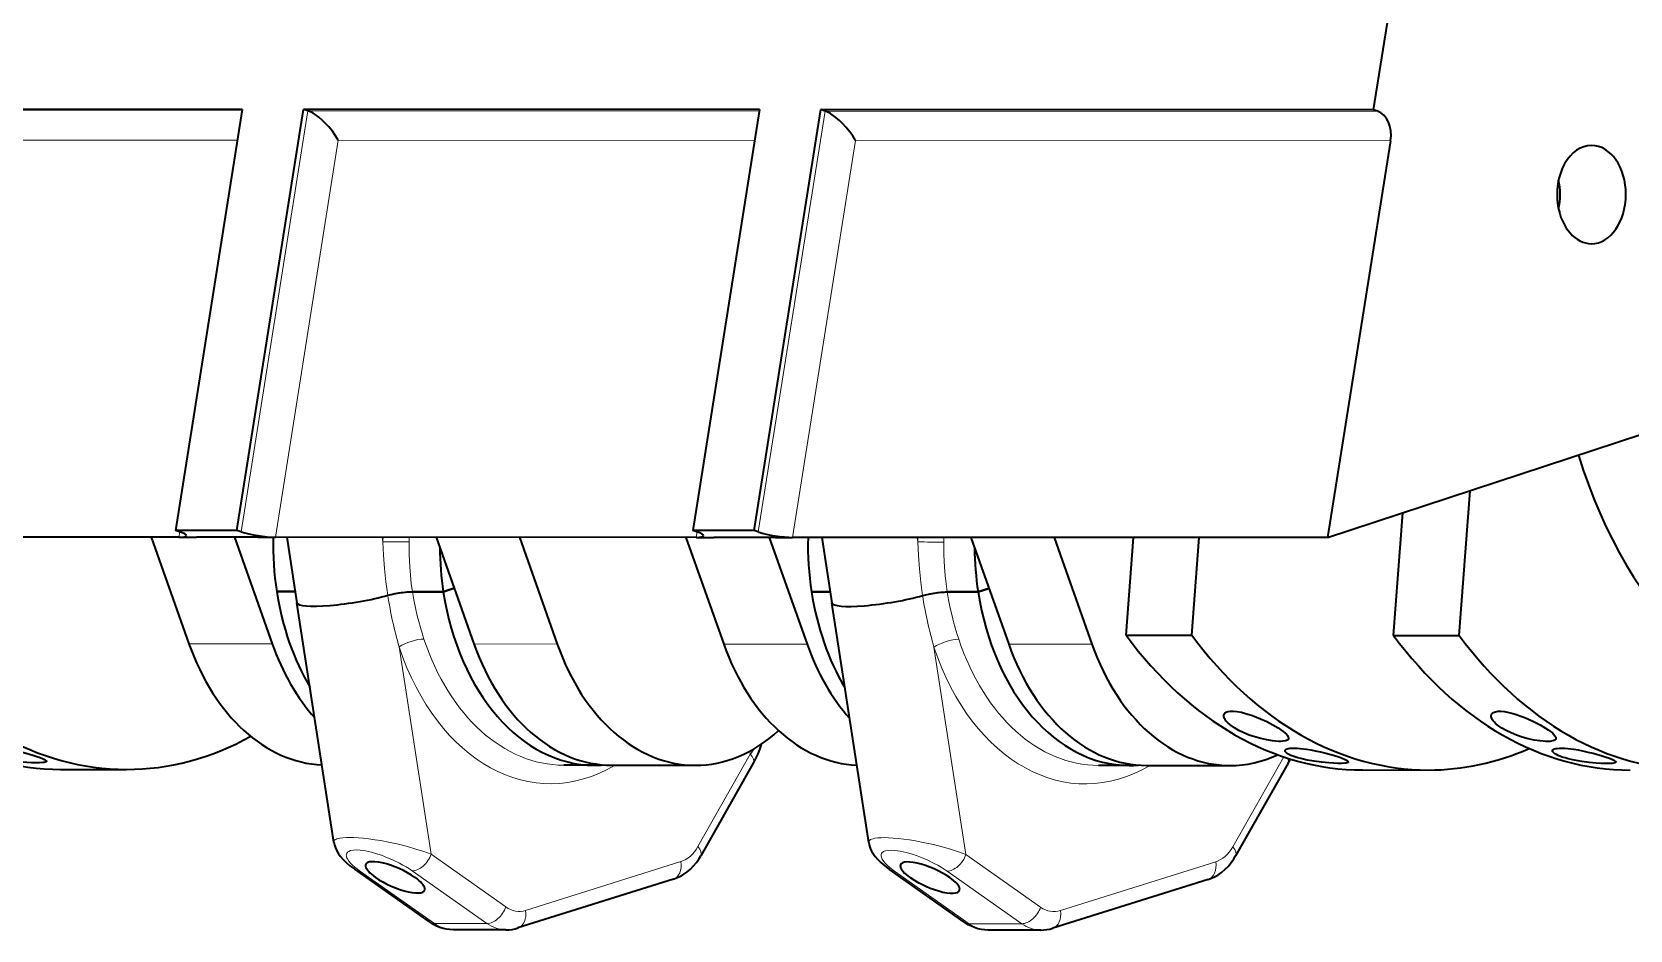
# Model space of a CAD drawing. Extents: x 0 to 420, y 0 to 297.
# Drawn here: x 270.3 to 322.3, y 75.1 to 104.4 of the extents above; entities that cross this region are included whole.
import ezdxf

# ---------------------------------------------------------------- set-up
doc = ezdxf.new("R2010")
doc.units = 0

msp = doc.modelspace()

# ---------------------------------------------------------------- linework, layer by layer
at = {"color": 7, "lineweight": 35, "ltscale": 0.079004}
msp.add_line((313.942, 101.851), (314.437, 104.972), dxfattribs=at)
at = {"color": 7, "lineweight": 35, "ltscale": 0.385471}
msp.add_line((277.1, 101.868), (261.682, 101.875), dxfattribs=at)
at = {"color": 7, "lineweight": 13, "ltscale": 0.381882}
msp.add_line((277.094, 101.824), (261.818, 101.831), dxfattribs=at)
at = {"color": 7, "lineweight": 35, "ltscale": 0.347062}
for p, q in [((277.1, 101.868), (274.925, 88.157)), ((276.924, 88.156), (279.099, 101.867)), ((293.947, 101.86), (291.771, 88.149)), ((293.77, 88.149), (295.946, 101.86))]:
    msp.add_line(p, q, dxfattribs=at)
at = {"color": 7, "lineweight": 13, "ltscale": 0.347062}
for p, q in [((277.06, 88.112), (279.236, 101.823)), ((293.907, 88.104), (296.082, 101.815))]:
    msp.add_line(p, q, dxfattribs=at)
at = {"color": 7, "lineweight": 35, "ltscale": 0.371196}
msp.add_line((293.947, 101.86), (279.099, 101.867), dxfattribs=at)
at = {"color": 7, "lineweight": 35, "ltscale": 0.003589}
for p, q in [((279.236, 101.823), (279.099, 101.867)), ((296.082, 101.815), (295.946, 101.86)), ((314.078, 101.807), (313.942, 101.851)), ((275.061, 88.113), (274.925, 88.157)), ((277.06, 88.112), (276.924, 88.156)), ((291.908, 88.105), (291.771, 88.149)), ((293.907, 88.104), (293.77, 88.149))]:
    msp.add_line(p, q, dxfattribs=at)
at = {"color": 7, "lineweight": 13, "ltscale": 0.367606}
msp.add_line((293.94, 101.816), (279.236, 101.823), dxfattribs=at)
at = {"color": 7, "lineweight": 35, "ltscale": 0.449897}
msp.add_line((313.942, 101.851), (295.946, 101.86), dxfattribs=at)
at = {"color": 7, "lineweight": 13, "ltscale": 0.449897}
msp.add_line((314.078, 101.807), (296.082, 101.815), dxfattribs=at)
at = {"color": 7, "lineweight": 13, "ltscale": 0.353246}
msp.add_line((276.942, 100.867), (262.812, 100.874), dxfattribs=at)
at = {"color": 7, "lineweight": 13, "ltscale": 0.327311}
for p, q in [((278.178, 87.935), (280.229, 100.866)), ((295.024, 87.928), (297.076, 100.858))]:
    msp.add_line(p, q, dxfattribs=at)
at = {"color": 7, "lineweight": 13, "ltscale": 0.33897}
msp.add_line((293.788, 100.86), (280.229, 100.866), dxfattribs=at)
at = {"color": 7, "lineweight": 13, "ltscale": 0.43562}
msp.add_line((314.501, 100.85), (297.076, 100.858), dxfattribs=at)
at = {"color": 7, "lineweight": 35, "ltscale": 0.327311}
msp.add_line((314.501, 100.85), (312.449, 87.92), dxfattribs=at)
at = {"color": 7, "lineweight": 35, "ltscale": 0.385535}
msp.add_line((312.449, 87.92), (327.096, 92.744), dxfattribs=at)
at = {"color": 7, "lineweight": 35, "ltscale": 0.118147}
msp.add_line((316.733, 84.736), (317.09, 89.448), dxfattribs=at)
at = {"color": 7, "lineweight": 35, "ltscale": 0.099984}
msp.add_line((314.592, 84.737), (314.894, 88.725), dxfattribs=at)
at = {"color": 7, "lineweight": 35, "ltscale": 0.049969}
for p, q in [((276.924, 88.156), (274.925, 88.157)), ((293.77, 88.149), (291.771, 88.149)), ((277.607, 87.936), (275.608, 87.936)), ((294.453, 87.928), (292.454, 87.929))]:
    msp.add_line(p, q, dxfattribs=at)
at = {"color": 7, "lineweight": 13, "ltscale": 0.004436}
for p, q in [((275.065, 88.112), (275.037, 87.937)), ((291.911, 88.104), (291.883, 87.929))]:
    msp.add_line(p, q, dxfattribs=at)
at = {"color": 7, "lineweight": 35, "ltscale": 0.356918}
msp.add_line((275.037, 87.937), (260.76, 87.943), dxfattribs=at)
at = {"color": 7, "lineweight": 35, "ltscale": 0.092224}
for p, q in [((274.133, 87.937), (275.364, 84.46)), ((276.845, 87.936), (278.077, 84.459)), ((283.413, 87.933), (284.644, 84.456)), ((291.55, 87.929), (292.782, 84.452)), ((294.263, 87.928), (295.494, 84.451))]:
    msp.add_line(p, q, dxfattribs=at)
at = {"color": 7, "lineweight": 35, "ltscale": 0.014277}
for p, q in [((275.037, 87.937), (275.608, 87.936)), ((277.607, 87.936), (278.178, 87.935)), ((291.883, 87.929), (292.454, 87.929))]:
    msp.add_line(p, q, dxfattribs=at)
at = {"color": 7, "lineweight": 35, "ltscale": 0.342642}
msp.add_line((291.883, 87.929), (278.178, 87.935), dxfattribs=at)
at = {"color": 7, "lineweight": 35, "ltscale": 0.053985}
for p, q in [((278.554, 87.935), (278.883, 85.801)), ((295.972, 87.927), (296.3, 85.793))]:
    msp.add_line(p, q, dxfattribs=at)
at = {"color": 7, "lineweight": 13, "ltscale": 0.003685}
msp.add_line((281.661, 87.934), (281.683, 87.788), dxfattribs=at)
at = {"color": 7, "lineweight": 35, "ltscale": 0.092223}
for p, q in [((286.125, 87.932), (287.357, 84.454)), ((300.83, 87.925), (302.062, 84.448)), ((303.543, 87.924), (304.774, 84.446))]:
    msp.add_line(p, q, dxfattribs=at)
at = {"color": 7, "lineweight": 35, "ltscale": 0.014276}
msp.add_line((294.453, 87.928), (295.024, 87.928), dxfattribs=at)
at = {"color": 7, "lineweight": 35, "ltscale": 0.43562}
msp.add_line((312.449, 87.92), (295.024, 87.928), dxfattribs=at)
at = {"color": 7, "lineweight": 13, "ltscale": 0.003686}
msp.add_line((299.078, 87.926), (299.101, 87.78), dxfattribs=at)
at = {"color": 7, "lineweight": 35, "ltscale": 0.079765}
for p, q in [((305.883, 84.741), (306.124, 87.923)), ((308.024, 84.74), (308.266, 87.922))]:
    msp.add_line(p, q, dxfattribs=at)
at = {"color": 7, "lineweight": 35, "ltscale": 0.015111}
for p, q in [((278.223, 86.162), (278.827, 86.162)), ((278.827, 86.162), (278.223, 86.162))]:
    msp.add_line(p, q, dxfattribs=at)
at = {"color": 7, "lineweight": 35, "ltscale": 0.025134}
for p, q in [((282.643, 86.16), (283.648, 86.159)), ((283.648, 86.159), (282.643, 86.16)), ((300.06, 86.152), (301.066, 86.151)), ((301.066, 86.151), (300.06, 86.152))]:
    msp.add_line(p, q, dxfattribs=at)
at = {"color": 7, "lineweight": 35, "ltscale": 0.009261}
for p, q in [((284.001, 86.27), (283.648, 86.159)), ((283.648, 86.159), (284.001, 86.27))]:
    msp.add_line(p, q, dxfattribs=at)
at = {"color": 7, "lineweight": 35, "ltscale": 0.01511}
for p, q in [((295.641, 86.154), (296.245, 86.154)), ((296.245, 86.154), (295.641, 86.154))]:
    msp.add_line(p, q, dxfattribs=at)
at = {"color": 7, "lineweight": 35, "ltscale": 0.00926}
for p, q in [((301.419, 86.262), (301.066, 86.151)), ((301.066, 86.151), (301.419, 86.262))]:
    msp.add_line(p, q, dxfattribs=at)
at = {"color": 7, "lineweight": 35, "ltscale": 0.197409}
for p, q in [((280.084, 77.996), (278.883, 85.801)), ((297.501, 77.988), (296.3, 85.793))]:
    msp.add_line(p, q, dxfattribs=at)
at = {"color": 7, "lineweight": 13, "ltscale": 0.067815}
for p, q in [((278.077, 84.459), (275.364, 84.46)), ((287.357, 84.454), (284.644, 84.456)), ((292.782, 84.452), (295.494, 84.451)), ((302.062, 84.448), (304.774, 84.446))]:
    msp.add_line(p, q, dxfattribs=at)
at = {"color": 7, "lineweight": 13, "ltscale": 0.170863}
for p, q in [((282.21, 84.36), (283.25, 77.605)), ((299.628, 84.352), (300.668, 77.597))]:
    msp.add_line(p, q, dxfattribs=at)
at = {"color": 7, "lineweight": 35, "ltscale": 0.053538}
for p, q in [((305.883, 84.741), (308.024, 84.74)), ((313.588, 80.352), (315.73, 80.351))]:
    msp.add_line(p, q, dxfattribs=at)
at = {"color": 7, "lineweight": 35, "ltscale": 0.053539}
for p, q in [((314.592, 84.737), (316.733, 84.736)), ((271.186, 80.371), (273.328, 80.37))]:
    msp.add_line(p, q, dxfattribs=at)
at = {"color": 7, "lineweight": 13, "ltscale": 0.086624}
msp.add_line((293.647, 80.872), (291.94, 77.856), dxfattribs=at)
at = {"color": 7, "lineweight": 13, "ltscale": 0.002414}
msp.add_line((293.632, 80.967), (293.647, 80.872), dxfattribs=at)
at = {"color": 7, "lineweight": 13, "ltscale": 0.084212}
msp.add_line((311.017, 80.78), (309.358, 77.848), dxfattribs=at)
at = {"color": 7, "lineweight": 35, "ltscale": 0.024986}
for p, q in [((288.569, 80.507), (287.57, 80.507)), ((305.987, 80.499), (304.988, 80.499))]:
    msp.add_line(p, q, dxfattribs=at)
at = {"color": 7, "lineweight": 35, "ltscale": 0.067815}
for p, q in [((289.141, 80.507), (291.853, 80.505)), ((306.558, 80.499), (309.271, 80.497))]:
    msp.add_line(p, q, dxfattribs=at)
at = {"color": 7, "lineweight": 35, "ltscale": 0.086624}
for p, q in [((293.741, 80.577), (292.034, 77.561)), ((311.158, 80.569), (309.452, 77.553))]:
    msp.add_line(p, q, dxfattribs=at)
at = {"color": 7, "lineweight": 13, "ltscale": 0.074437}
for p, q in [((283.25, 77.605), (285.684, 75.891)), ((300.668, 77.597), (303.102, 75.883)), ((282.636, 77.067), (285.07, 75.353)), ((300.775, 75.346), (298.34, 77.06)), ((300.053, 77.059), (302.488, 75.345))]:
    msp.add_line(p, q, dxfattribs=at)
at = {"color": 7, "lineweight": 35, "ltscale": 0.074438}
msp.add_line((283.197, 75.401), (280.763, 77.116), dxfattribs=at)
at = {"color": 7, "lineweight": 13, "ltscale": 0.074438}
msp.add_line((283.357, 75.353), (280.922, 77.068), dxfattribs=at)
at = {"color": 7, "lineweight": 13, "ltscale": 0.132583}
for p, q in [((291.388, 77.369), (286.329, 75.779)), ((308.806, 77.361), (303.746, 75.771))]:
    msp.add_line(p, q, dxfattribs=at)
at = {"color": 7, "lineweight": 35, "ltscale": 0.074437}
msp.add_line((300.615, 75.393), (298.181, 77.108), dxfattribs=at)
at = {"color": 7, "lineweight": 35, "ltscale": 0.132583}
for p, q in [((291.14, 76.797), (286.08, 75.207)), ((308.557, 76.789), (303.498, 75.199))]:
    msp.add_line(p, q, dxfattribs=at)
at = {"color": 7, "lineweight": 13, "ltscale": 0.042831}
for p, q in [((285.07, 75.353), (283.357, 75.353)), ((302.488, 75.345), (300.775, 75.346))]:
    msp.add_line(p, q, dxfattribs=at)
at = {"color": 7, "lineweight": 35, "ltscale": 0.04283}
msp.add_line((285.689, 75.146), (283.976, 75.147), dxfattribs=at)
at = {"color": 7, "lineweight": 35, "ltscale": 0.042831}
msp.add_line((303.107, 75.139), (301.393, 75.139), dxfattribs=at)
at = {"color": 7, "lineweight": 35}
for points in [[(280.229, 100.866), (280.139, 101.011), (280.034, 101.156), (279.915, 101.3), (279.814, 101.409), (279.706, 101.514), (279.591, 101.613), (279.47, 101.702), (279.409, 101.741), (279.348, 101.775), (279.291, 101.802), (279.236, 101.823)], [(297.076, 100.858), (296.986, 101.003), (296.881, 101.148), (296.762, 101.292), (296.661, 101.401), (296.552, 101.507), (296.437, 101.605), (296.317, 101.694), (296.256, 101.733), (296.195, 101.768), (296.138, 101.795), (296.082, 101.815)], [(281.84, 86.042), (281.991, 86.08), (282.158, 86.112), (282.291, 86.132), (282.421, 86.148), (282.539, 86.157), (282.643, 86.16)], [(281.84, 86.042), (281.948, 86.07), (282.071, 86.096), (282.202, 86.12), (282.335, 86.138), (282.463, 86.151), (282.579, 86.159), (282.643, 86.16)], [(299.257, 86.034), (299.408, 86.072), (299.576, 86.104), (299.709, 86.125), (299.839, 86.14), (299.957, 86.149), (300.06, 86.152)], [(299.257, 86.034), (299.366, 86.062), (299.489, 86.088), (299.62, 86.112), (299.753, 86.13), (299.88, 86.143), (299.996, 86.151), (300.06, 86.152)], [(309.069, 82.096), (309.069, 82.136), (309.081, 82.172), (309.105, 82.204), (309.141, 82.23), (309.17, 82.243), (309.204, 82.254), (309.284, 82.267), (309.378, 82.269), (309.504, 82.257), (309.638, 82.232), (309.776, 82.197), (309.888, 82.163), (310.001, 82.125), (310.131, 82.076), (310.259, 82.023), (310.468, 81.927), (310.663, 81.825), (310.839, 81.722)], [(317.778, 82.092), (317.778, 82.132), (317.79, 82.168), (317.814, 82.2), (317.85, 82.226), (317.879, 82.239), (317.913, 82.25), (317.993, 82.263), (318.087, 82.265), (318.212, 82.253), (318.346, 82.228), (318.485, 82.193), (318.597, 82.159), (318.709, 82.121), (318.84, 82.072), (318.968, 82.019), (319.177, 81.923), (319.372, 81.821), (319.548, 81.718)], [(309.411, 81.722), (309.303, 81.797), (309.212, 81.874), (309.17, 81.915), (309.135, 81.957), (309.11, 81.993), (309.09, 82.028), (309.077, 82.063), (309.069, 82.096)], [(311.174, 81.402), (311.172, 81.373), (311.159, 81.348), (311.134, 81.327), (311.107, 81.314), (311.075, 81.303), (310.993, 81.289), (310.924, 81.284), (310.848, 81.285), (310.754, 81.29), (310.654, 81.301), (310.465, 81.331), (310.271, 81.374), (310.079, 81.428), (309.892, 81.491), (309.715, 81.562), (309.555, 81.639), (309.411, 81.722)], [(310.839, 81.722), (310.925, 81.665), (311.001, 81.609), (311.058, 81.562), (311.105, 81.517), (311.144, 81.47), (311.168, 81.426), (311.174, 81.402)], [(318.12, 81.718), (318.012, 81.793), (317.92, 81.87), (317.879, 81.911), (317.844, 81.953), (317.819, 81.989), (317.799, 82.024), (317.785, 82.059), (317.778, 82.092)], [(319.883, 81.398), (319.881, 81.369), (319.868, 81.344), (319.843, 81.323), (319.816, 81.31), (319.784, 81.299), (319.701, 81.285), (319.633, 81.28), (319.557, 81.281), (319.463, 81.286), (319.363, 81.297), (319.174, 81.327), (318.98, 81.37), (318.787, 81.424), (318.601, 81.487), (318.424, 81.558), (318.264, 81.635), (318.12, 81.718)], [(319.548, 81.718), (319.633, 81.661), (319.71, 81.605), (319.767, 81.558), (319.814, 81.513), (319.853, 81.466), (319.877, 81.422), (319.883, 81.398)], [(268.661, 80.993), (268.663, 81.013), (268.675, 81.031), (268.696, 81.047), (268.726, 81.061), (268.767, 81.072), (268.815, 81.08), (268.888, 81.086), (268.97, 81.087), (269.06, 81.083), (269.156, 81.076), (269.359, 81.05), (269.499, 81.026), (269.639, 80.999), (269.816, 80.961), (269.988, 80.918), (270.275, 80.838), (270.408, 80.796)], [(270.723, 80.639), (270.72, 80.628), (270.711, 80.618), (270.686, 80.607), (270.65, 80.598), (270.602, 80.592), (270.502, 80.586), (270.382, 80.585), (270.24, 80.59), (270.087, 80.6), (269.851, 80.622), (269.613, 80.653), (269.38, 80.694), (269.169, 80.741), (269.071, 80.768), (268.981, 80.796)], [(270.408, 80.796), (270.52, 80.756), (270.612, 80.718), (270.685, 80.68), (270.707, 80.662), (270.72, 80.646), (270.723, 80.639)], [(293.995, 81.186), (293.945, 81.022), (293.89, 80.88), (293.82, 80.727), (293.741, 80.577)], [(311.063, 80.974), (311.065, 80.994), (311.077, 81.012), (311.098, 81.028), (311.128, 81.041), (311.169, 81.053), (311.217, 81.061), (311.289, 81.066), (311.372, 81.067), (311.462, 81.064), (311.558, 81.056), (311.761, 81.03), (311.901, 81.007), (312.041, 80.98), (312.218, 80.941), (312.39, 80.899), (312.677, 80.819), (312.81, 80.776)], [(311.383, 80.777), (311.248, 80.829), (311.191, 80.856), (311.144, 80.883), (311.106, 80.911), (311.08, 80.938), (311.069, 80.956), (311.063, 80.974)], [(313.125, 80.619), (313.122, 80.608), (313.113, 80.599), (313.088, 80.587), (313.052, 80.579), (313.004, 80.572), (312.904, 80.566), (312.784, 80.566), (312.642, 80.571), (312.489, 80.58), (312.253, 80.603), (312.015, 80.634), (311.782, 80.674), (311.571, 80.722), (311.473, 80.748), (311.383, 80.777)], [(312.81, 80.776), (312.922, 80.737), (313.014, 80.698), (313.087, 80.66), (313.109, 80.643), (313.122, 80.627), (313.125, 80.619)], [(319.772, 80.97), (319.774, 80.99), (319.786, 81.008), (319.807, 81.024), (319.837, 81.037), (319.877, 81.049), (319.926, 81.057), (319.998, 81.062), (320.081, 81.063), (320.171, 81.06), (320.267, 81.052), (320.47, 81.026), (320.61, 81.003), (320.75, 80.976), (320.927, 80.937), (321.099, 80.895), (321.386, 80.815), (321.519, 80.772)], [(320.091, 80.773), (319.957, 80.825), (319.9, 80.852), (319.853, 80.879), (319.815, 80.907), (319.789, 80.934), (319.777, 80.952), (319.772, 80.97)], [(321.833, 80.615), (321.831, 80.604), (321.822, 80.595), (321.797, 80.583), (321.761, 80.575), (321.712, 80.568), (321.613, 80.562), (321.493, 80.562), (321.351, 80.567), (321.198, 80.576), (320.962, 80.599), (320.723, 80.63), (320.491, 80.67), (320.28, 80.718), (320.182, 80.745), (320.091, 80.773)], [(321.519, 80.772), (321.631, 80.733), (321.723, 80.694), (321.795, 80.656), (321.818, 80.639), (321.831, 80.623), (321.833, 80.615)], [(280.084, 77.996), (280.1, 77.918), (280.135, 77.811), (280.18, 77.715), (280.238, 77.618), (280.293, 77.542), (280.382, 77.439), (280.477, 77.344), (280.606, 77.234), (280.763, 77.116)], [(291.14, 76.797), (291.247, 76.835), (291.351, 76.883), (291.45, 76.939), (291.575, 77.024), (291.694, 77.124), (291.798, 77.231), (291.89, 77.342), (291.976, 77.465), (292.034, 77.561)], [(297.501, 77.988), (297.517, 77.91), (297.553, 77.803), (297.597, 77.707), (297.656, 77.61), (297.711, 77.534), (297.799, 77.431), (297.895, 77.336), (298.023, 77.226), (298.181, 77.108)], [(308.557, 76.789), (308.665, 76.827), (308.769, 76.875), (308.868, 76.931), (308.992, 77.016), (309.111, 77.116), (309.216, 77.223), (309.308, 77.334), (309.393, 77.457), (309.452, 77.553)], [(283.976, 75.147), (283.865, 75.152), (283.756, 75.166), (283.643, 75.191), (283.533, 75.225), (283.427, 75.269), (283.326, 75.32), (283.229, 75.38), (283.197, 75.401)], [(301.393, 75.139), (301.283, 75.144), (301.174, 75.158), (301.061, 75.183), (300.951, 75.217), (300.845, 75.261), (300.743, 75.312), (300.646, 75.372), (300.615, 75.393)]]:
    msp.add_lwpolyline(points, dxfattribs=at)
at = {"color": 7, "lineweight": 13}
for points in [[(281.683, 87.788), (281.703, 87.349), (281.735, 86.912), (281.78, 86.475), (281.84, 86.042)], [(282.531, 87.782), (282.535, 87.373), (282.543, 87.169), (282.554, 86.966), (282.576, 86.696), (282.606, 86.427), (282.643, 86.16)], [(299.101, 87.78), (299.12, 87.341), (299.152, 86.904), (299.198, 86.467), (299.257, 86.034)], [(299.949, 87.774), (299.953, 87.365), (299.961, 87.161), (299.972, 86.958), (299.994, 86.688), (300.023, 86.419), (300.06, 86.152)], [(282.643, 86.16), (282.687, 85.896), (282.739, 85.635), (282.799, 85.377), (282.848, 85.184), (282.901, 84.993), (282.958, 84.805), (283.018, 84.617)], [(300.06, 86.152), (300.105, 85.889), (300.157, 85.627), (300.216, 85.369), (300.266, 85.176), (300.319, 84.986), (300.376, 84.797), (300.436, 84.609)], [(283.25, 77.605), (283.012, 77.694), (282.753, 77.778), (282.477, 77.857), (282.189, 77.931), (281.807, 78.014), (281.612, 78.05), (281.416, 78.082), (281.227, 78.109), (281.041, 78.131), (280.885, 78.144), (280.735, 78.153), (280.609, 78.156), (280.492, 78.155), (280.379, 78.147), (280.281, 78.134), (280.227, 78.122), (280.18, 78.107), (280.146, 78.091), (280.119, 78.074), (280.098, 78.053), (280.086, 78.031), (280.083, 78.014), (280.084, 77.996)], [(300.668, 77.597), (300.43, 77.686), (300.17, 77.77), (299.894, 77.85), (299.607, 77.923), (299.225, 78.006), (299.029, 78.042), (298.834, 78.074), (298.644, 78.101), (298.458, 78.123), (298.302, 78.136), (298.152, 78.145), (298.027, 78.148), (297.909, 78.147), (297.797, 78.139), (297.699, 78.126), (297.644, 78.114), (297.598, 78.099), (297.563, 78.083), (297.536, 78.066), (297.516, 78.045), (297.504, 78.023), (297.501, 78.006), (297.501, 77.988)], [(282.636, 77.067), (282.542, 77.131), (282.44, 77.194), (282.331, 77.257), (282.216, 77.319), (281.992, 77.428), (281.754, 77.528), (281.633, 77.573), (281.511, 77.614), (281.309, 77.673), (281.115, 77.716), (281.023, 77.731), (280.936, 77.741), (280.817, 77.747), (280.713, 77.742), (280.628, 77.725), (280.567, 77.7), (280.543, 77.684), (280.524, 77.667), (280.505, 77.64), (280.493, 77.611), (280.489, 77.579), (280.49, 77.553), (280.496, 77.524), (280.508, 77.49), (280.526, 77.453), (280.573, 77.383), (280.636, 77.309), (280.695, 77.25), (280.763, 77.19), (280.839, 77.129), (280.922, 77.068)], [(300.053, 77.059), (299.959, 77.123), (299.858, 77.186), (299.749, 77.249), (299.634, 77.311), (299.41, 77.42), (299.172, 77.52), (299.051, 77.565), (298.928, 77.606), (298.726, 77.665), (298.532, 77.708), (298.441, 77.723), (298.354, 77.733), (298.234, 77.739), (298.131, 77.734), (298.046, 77.717), (297.985, 77.692), (297.961, 77.676), (297.942, 77.659), (297.922, 77.633), (297.911, 77.603), (297.906, 77.571), (297.908, 77.545), (297.914, 77.517), (297.926, 77.482), (297.944, 77.445), (297.991, 77.375), (298.054, 77.301), (298.113, 77.242), (298.181, 77.182), (298.257, 77.121), (298.34, 77.06)]]:
    msp.add_lwpolyline(points, dxfattribs=at)
for centre, radius, start, end in [((282.655, 160.608), 72.826, 269.23506, 269.90261), ((300.073, 160.6), 72.826, 269.23506, 269.90261), ((295.257, 88.121), 13.578, 188.8098, 196.0818), ((312.675, 88.113), 13.578, 188.8098, 196.0818), ((291.593, 82.563), 2.661, 320.5305, 325.4004)]:
    msp.add_arc(centre, radius, start, end, dxfattribs=at)
at = {"color": 7, "lineweight": 35}
for centre, radius, start, end in [((308.535, 82.054), 3.014, 330.4732, 333.5202), ((285.689, 76.447), 1.301, 270.0189, 287.524), ((303.106, 76.439), 1.301, 270.0189, 287.524)]:
    msp.add_arc(centre, radius, start, end, dxfattribs=at)
for centre, major_axis, ratio, start_param, end_param in [((313.954, 101.027), (0, -0.8), 0.700311, 1.34861, 2.919406), ((321.041, 99.095), (-0.001, -1.6), 0.700311, 3.141478, 4.939431), ((321.041, 99.095), (-0.001, -1.6), 0.700311, 6.283071, 9.424663), ((318.899, 99.096), (-0.001, -1.6), 0.700311, 1.271719, 1.869874), ((321.041, 99.095), (-0.001, -1.6), 0.700311, 4.939431, 6.283071), ((329.871, 96.344), (-0.007, -14.4), 0.700311, 5.12225, 6.283225), ((274.49, 88.113), (-0.79, 0.125), 0.157303, 2.359073, 3.141575), ((274.49, 88.113), (-0.79, 0.125), 0.157303, 3.141575, 3.929869), ((277.631, 88.112), (-0.79, 0.125), 0.157303, 0.788277, 2.359073), ((291.337, 88.106), (-0.79, 0.125), 0.157303, 2.359073, 3.141575), ((291.337, 88.106), (-0.79, 0.125), 0.157303, 3.141575, 3.929869), ((294.478, 88.104), (-0.79, 0.125), 0.157303, 0.788277, 2.359073), ((283.148, 87.709), (0.003, 7.2), 0.700311, 1.539697, 1.787731), ((288.573, 87.707), (0.003, 7.2), 0.700311, 1.586179, 1.787731), ((300.565, 87.701), (0.003, 7.2), 0.700311, 1.539697, 1.787731), ((305.99, 87.699), (0.003, 7.2), 0.700311, 1.586179, 1.787731), ((283.148, 87.709), (0.003, 7.2), 0.700311, 1.787731, 2.276444), ((280.662, 86.075), (1.779, 0.274), 0.153644, 3.141593, 5.412068), ((280.662, 86.075), (1.779, 0.274), 0.153644, 3.141593, 5.412065), ((288.573, 87.707), (0.003, 7.2), 0.700311, 1.787731, 3.141577), ((300.565, 87.701), (0.003, 7.2), 0.700311, 1.787731, 2.276444), ((298.079, 86.067), (1.779, 0.274), 0.153644, 3.141593, 5.412068), ((298.079, 86.067), (1.779, 0.274), 0.153644, 3.141593, 5.412065), ((305.99, 87.699), (0.003, 7.2), 0.700311, 1.787731, 3.141577), ((271.193, 96.371), (-0.007, -16), 0.700311, 5.52473, 6.283233), ((273.335, 96.37), (-0.007, -16), 0.700311, 5.52473, 6.283233), ((279.864, 87.711), (-0.003, -7.2), 0.700311, 5.181177, 6.250578), ((282.577, 87.71), (-0.003, -7.2), 0.700311, 5.181177, 5.617611), ((289.144, 87.707), (-0.003, -7.2), 0.700311, 5.181177, 6.283223), ((291.856, 87.705), (-0.003, -7.2), 0.700311, 5.181177, 6.283223), ((297.282, 87.703), (-0.003, -7.2), 0.700311, 5.181177, 6.250578), ((299.994, 87.702), (-0.003, -7.2), 0.700311, 5.181177, 5.617611), ((306.561, 87.699), (-0.003, -7.2), 0.700311, 5.181177, 6.283223), ((309.274, 87.697), (-0.003, -7.2), 0.700311, 5.181177, 6.283223), ((313.595, 96.352), (-0.007, -16), 0.700311, 5.52473, 6.283233), ((315.737, 96.351), (-0.007, -16), 0.700311, 5.52473, 6.283233), ((322.304, 96.348), (-0.007, -16), 0.700311, 5.52473, 6.283233), ((324.445, 96.347), (-0.007, -16), 0.700311, 5.52473, 6.283233), ((273.335, 96.37), (-0.007, -16), 0.700311, 0.000047, 0.369506), ((291.856, 87.705), (-0.003, -7.2), 0.700311, 0.000038, 0.56803), ((309.274, 87.697), (-0.003, -7.2), 0.700311, 0.000038, 0.313328), ((315.737, 96.351), (-0.007, -16), 0.700311, 0.000047, 0.297419), ((288.573, 87.707), (0.003, 7.2), 0.700311, 3.141577, 3.198252), ((305.99, 87.699), (0.003, 7.2), 0.700311, 3.141577, 3.198252), ((282.081, 76.855), (-0.96, 0.422), 0.297788, 4.116712, 6.470624), ((282.08, 76.855), (0.959, -0.422), 0.297809, 3.329068, 4.116949), ((299.498, 76.847), (-0.96, 0.422), 0.297788, 4.116712, 6.470624), ((299.498, 76.847), (0.959, -0.422), 0.297809, 3.329068, 4.116949), ((282.081, 76.855), (-0.96, 0.422), 0.297788, 0.975119, 3.329032), ((282.081, 76.855), (0.959, -0.422), 0.297809, 0.187475, 0.975354), ((299.498, 76.847), (-0.96, 0.422), 0.297788, 0.975119, 3.329032), ((299.499, 76.847), (0.959, -0.422), 0.297809, 0.187475, 0.975354)]:
    msp.add_ellipse(centre, major_axis=major_axis, ratio=ratio, start_param=start_param, end_param=end_param, dxfattribs=at)
at = {"color": 7, "lineweight": 13}
for centre, major_axis, ratio, start_param, end_param in [((287.145, 87.707), (0.004, 7.8), 0.700311, 1.542081, 1.560789), ((287.573, 87.707), (0.003, 7.2), 0.700311, 1.539703, 1.560789), ((304.563, 87.7), (0.004, 7.8), 0.700311, 1.542081, 1.560789), ((304.991, 87.699), (0.003, 7.2), 0.700311, 1.539703, 1.560789), ((287.145, 87.707), (-0.004, -7.8), 0.700311, 5.156266, 6.677976), ((282.639, 84.36), (-0.569, -0.189), 0.306553, 3.88564, 5.456436), ((287.573, 87.707), (-0.003, -7.2), 0.700311, 5.156266, 6.283157), ((300.056, 84.352), (-0.569, -0.189), 0.306553, 3.88564, 5.456436), ((304.563, 87.7), (-0.004, -7.8), 0.700311, 5.156266, 6.677976), ((304.991, 87.699), (-0.003, -7.2), 0.700311, 5.156266, 6.283157), ((293.218, 80.872), (0.522, -0.296), 0.448368, 0.000052, 0.900243), ((310.636, 80.864), (0.522, -0.296), 0.448368, 0.000052, 0.555184), ((282.822, 77.605), (-0.345, -0.491), 0.64033, 0.423285, 1.994082), ((291.178, 78.736), (-0.001, -1.4), 0.700311, 0.216934, 0.891675), ((291.512, 77.857), (0.522, -0.296), 0.448368, 0.000052, 0.900243), ((300.239, 77.597), (-0.345, -0.491), 0.64033, 0.423285, 1.994082), ((308.595, 78.728), (-0.001, -1.4), 0.700311, 0.216934, 0.891675), ((308.93, 77.849), (0.522, -0.296), 0.448368, 0.000052, 0.900243), ((281.108, 77.606), (0.345, 0.491), 0.64033, 3.141479, 3.564878), ((290.96, 77.369), (0.18, -0.572), 0.697107, 0.000091, 1.354824), ((298.526, 77.598), (0.345, 0.491), 0.64033, 3.141479, 3.564878), ((308.377, 77.361), (0.18, -0.572), 0.697107, 0.000091, 1.354824), ((285.256, 75.891), (-0.345, -0.491), 0.64033, 0.423285, 1.994082), ((286.118, 77.146), (-0.001, -1.4), 0.700311, 5.825379, 6.50012), ((285.9, 75.779), (0.18, -0.572), 0.697107, 0.000091, 1.354824), ((302.674, 75.883), (-0.345, -0.491), 0.64033, 0.423285, 1.994082), ((303.536, 77.138), (-0.001, -1.4), 0.700311, 5.825379, 6.50012), ((303.318, 75.771), (0.18, -0.572), 0.697107, 0.000091, 1.354824), ((283.543, 75.892), (0.345, 0.491), 0.64033, 3.141478, 3.564878), ((283.977, 77.147), (0.001, 2), 0.700311, 2.683786, 3.141523), ((285.69, 77.146), (-0.001, -2), 0.700311, 5.825379, 6.283115), ((300.96, 75.884), (0.345, 0.491), 0.64033, 3.141478, 3.564878), ((301.394, 77.139), (0.001, 2), 0.700311, 2.683786, 3.141523), ((303.108, 77.139), (-0.001, -2), 0.700311, 5.825379, 6.283115)]:
    msp.add_ellipse(centre, major_axis=major_axis, ratio=ratio, start_param=start_param, end_param=end_param, dxfattribs=at)

doc.saveas('drawing.dxf')
